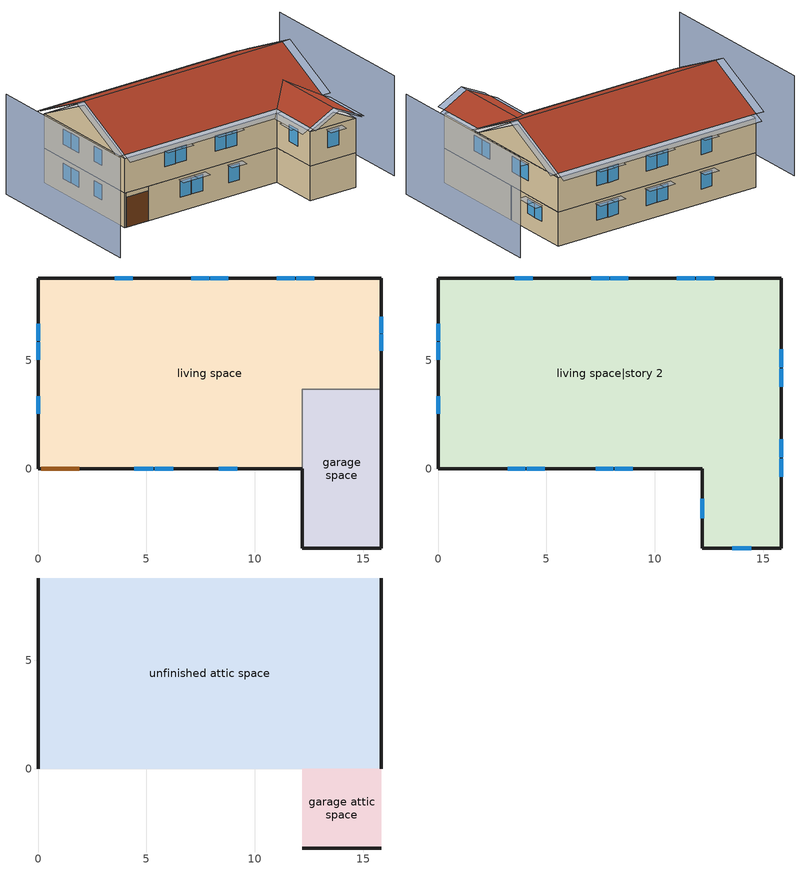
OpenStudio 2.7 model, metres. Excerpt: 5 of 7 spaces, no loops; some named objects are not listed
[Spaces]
garage space
 floor foundation (FloorFndGrndUnfinSlab): 12.18,-3.66 12.18,3.66 15.84,3.66 15.84,-3.66 z0
 wall outside (WallExtUninsUnfin): 12.18,0 12.18,-3.66 15.84,-3.66 15.84,3.66 z0:2.44
 wall to living space (WallIntFinInsUnfin Reversed): 15.84,3.66 12.18,3.66 12.18,0 z0:2.44
living space
 floor foundation (FloorFndGrndFinSlab): 0,0 0,8.8 15.84,8.8 15.84,3.66 12.18,3.66 12.18,0 z0
 wall outside (WallExtInsFin): 15.84,3.66 15.84,8.8 0,8.8 0,0 0.13,0 1.92,0 12.18,0 z0:2.44
 window (WindowConstruction): 4.44,0 5.31,0 / 5.37,0 6.24,0 / 8.33,0 9.19,0 z0.98:2.13; 12.74,8.8 11.91,8.8 / 11.85,8.8 11.01,8.8 / 8.78,8.8 7.95,8.8 / 7.89,8.8 7.05,8.8 / 4.38,8.8 3.54,8.8 z1.02:2.13; 0,6.7 0,5.9 / 0,5.84 0,5.03 / 0,3.33 0,2.53 z1.06:2.13; 15.84,5.45 15.84,6.2 / 15.84,6.26 15.84,7.01 z1.13:2.13
 door (Door): 0.15,0 1.89,0 z0:2.13
living space|story 2
 floor to garage space (FloorFinInsUnfin): 15.84,3.66 15.84,-3.66 12.18,-3.66 12.18,3.66 z2.44
 floor to living space (FloorFinUninsFin): 15.84,8.8 15.84,3.66 12.18,3.66 12.18,0 0,0 0,8.8 z2.44
 wall outside (WallExtInsFin): 0,8.8 0,0 12.18,0 12.18,-3.66 15.84,-3.66 15.84,8.8 0,8.8 z2.44:4.88
 window (WindowConstruction): 13.56,-3.66 14.46,-3.66 z3.37:4.57; 3.21,0 4.03,0 / 4.09,0 4.91,0 / 7.27,0 8.09,0 / 8.15,0 8.97,0 z3.48:4.57; 12.74,8.8 11.91,8.8 / 11.85,8.8 11.01,8.8 / 8.78,8.8 7.95,8.8 / 7.89,8.8 7.05,8.8 / 4.38,8.8 3.54,8.8 z3.46:4.57; 0,6.7 0,5.9 / 0,5.84 0,5.03 / 0,3.33 0,2.53 z3.5:4.57; 12.18,-1.38 12.18,-2.28 z3.38:4.57; 15.84,-0.36 15.84,0.46 / 15.84,0.53 15.84,1.35 / 15.84,3.79 15.84,4.62 / 15.84,4.68 15.84,5.5 z3.47:4.57
unfinished attic space
 floor to living space|story 2 (FloorFinInsUnfinAttic): 15.84,8.8 15.84,0 0,0 0,8.8 z4.88
 wall outside (WallExtUninsUnfin): 0,4.4,7.08 0,8.8,4.88 0,0,4.88; 15.84,4.4,7.08 15.84,0,4.88 15.84,8.8,4.88
 roof outside (RoofUnfinInsExt): 0,4.4,7.38 15.84,4.4,7.38 15.84,8.8,5.18 0,8.8,5.18; 0,4.4,7.38 0,0,5.18 12.18,0,5.18 14.01,1.83,6.1 15.84,0,5.18 15.84,4.4,7.38
garage attic space
 floor to living space|story 2 (FloorFinInsUnfinAttic): 12.18,-3.66 12.18,0 15.84,0 15.84,-3.66 z4.88
 wall outside (WallExtUninsUnfin): 12.18,-3.66,4.88 15.84,-3.66,4.88 14.01,-3.66,5.79
 roof outside (RoofUnfinInsExt): 12.18,0,5.18 12.18,-3.66,5.18 14.01,-3.66,6.1 14.01,1.83,6.1; 15.84,0,5.18 14.01,1.83,6.1 14.01,-3.66,6.1 15.84,-3.66,5.18
shading: -3.05,8.8 -3.05,-3.66 / 18.89,-3.66 18.89,8.8 z0:7.08; -0.61,8.8,5.18 -0.61,4.4,7.38 0,4.4,7.38 0,8.8,5.18; 16.45,4.4,7.38 16.45,8.8,5.18 15.84,8.8,5.18 15.84,4.4,7.38; 15.84,9.41,4.88 0,9.41,4.88 0,8.8,5.18 15.84,8.8,5.18; -0.61,4.4,7.38 -0.61,0,5.18 0,0,5.18 0,4.4,7.38; 0,-0.61,4.88 12.18,-0.61,4.88 12.18,0,5.18 0,0,5.18; 16.45,0,5.18 16.45,4.4,7.38 15.84,4.4,7.38 15.84,0,5.18; 11.57,0,4.88 11.57,-3.66,4.88 12.18,-3.66,5.18 12.18,0,5.18; 12.18,-4.27,5.18 14.01,-4.27,6.1 14.01,-3.66,6.1 12.18,-3.66,5.18; 16.45,-3.66,4.88 16.45,0,4.88 15.84,0,5.18 15.84,-3.66,5.18; 14.01,-4.27,6.1 15.84,-4.27,5.18 15.84,-3.66,5.18 14.01,-3.66,6.1; 0,5.74 0,6.85 -0.61,6.85 -0.61,5.74 z2.29; 3.39,8.8 4.53,8.8 4.53,9.41 3.39,9.41 z4.72; 8.24,0 7.12,0 7.12,-0.61 8.24,-0.61 z4.72; 5.46,0 4.29,0 4.29,-0.61 5.46,-0.61 z2.29; 14.61,-3.66 13.41,-3.66 13.41,-4.27 14.61,-4.27 z4.72; 9.35,0 8.17,0 8.17,-0.61 9.35,-0.61 z2.29; 4.18,0 3.06,0 3.06,-0.61 4.18,-0.61 z4.72; 0,2.38 0,3.49 -0.61,3.49 -0.61,2.38 z4.72; 6.39,0 5.22,0 5.22,-0.61 6.39,-0.61 z2.29; 15.84,0.62 15.84,-0.52 16.45,-0.52 16.45,0.62 z4.72; 5.06,0 3.94,0 3.94,-0.61 5.06,-0.61 z4.72; 9.12,0 8,0 8,-0.61 9.12,-0.61 z4.72; 15.84,5.66 15.84,4.52 16.45,4.52 16.45,5.66 z4.72; 11.76,8.8 12.9,8.8 12.9,9.41 11.76,9.41 z4.72; 10.86,8.8 12,8.8 12,9.41 10.86,9.41 z4.72; 7.8,8.8 8.94,8.8 8.94,9.41 7.8,9.41 z4.72; 6.9,8.8 8.04,8.8 8.04,9.41 6.9,9.41 z4.72; 11.76,8.8 12.9,8.8 12.9,9.41 11.76,9.41 z2.29; 10.86,8.8 12,8.8 12,9.41 10.86,9.41 z2.29; 7.8,8.8 8.94,8.8 8.94,9.41 7.8,9.41 z2.29; 6.9,8.8 8.04,8.8 8.04,9.41 6.9,9.41 z2.29; 0,4.88 0,5.99 -0.61,5.99 -0.61,4.88 z4.72; 3.39,8.8 4.53,8.8 4.53,9.41 3.39,9.41 z2.29; 0,5.74 0,6.85 -0.61,6.85 -0.61,5.74 z4.72; 12.18,-2.43 12.18,-1.23 11.57,-1.23 11.57,-2.43 z4.72; 0,4.88 0,5.99 -0.61,5.99 -0.61,4.88 z2.29; 0,2.38 0,3.49 -0.61,3.49 -0.61,2.38 z2.29; 15.84,1.5 15.84,0.37 16.45,0.37 16.45,1.5 z4.72; 15.84,4.77 15.84,3.64 16.45,3.64 16.45,4.77 z4.72; 15.84,6.35 15.84,5.29 16.45,5.29 16.45,6.35 z2.29; 15.84,7.16 15.84,6.11 16.45,6.11 16.45,7.16 z2.29
[Site]
Denver Intl Ap_CO_USA: Latitude {deg}=39.83; Longitude {deg}=-104.65; Time Zone {hr}=-7; Elevation {m}=1650; Terrain=Suburbs
[ClimateZones]
Climate Zone Institution Name 2=Building America; Climate Zone Document Year 2=0; Climate Zone Value 2=Cold
[Site:WaterMainsTemperature]
Calculation Method=Correlation; Annual Average Outdoor Air Temperature {C}=10.8753; Maximum Difference In Monthly Average Outdoor Air Temperatures {deltaC}=23.1524
[Site:GroundTemperature:Deep]
10.8753, 10.8753, 10.8753, 10.8753, 10.8753, 10.8753, 10.8753, 10.8753, 10.8753, 10.8753, 10.8753, 10.8753
[Building]
Building 1: North Axis {deg}=0; Standards Number of Stories=2; Standards Number of Above Ground Stories=2; Standards Building Type=singlefamilydetached; Standards Number of Living Units=1
[Material] Roughness=Rough
Name | Thickness {m} | Conductivity {W/m-K} | Density {kg/m3} | Specific Heat {J/kg-K} | Thermal Absorptance | Solar Absorptance | Visible Absorptance
FloorUAAdditionalCeilingIns | 0.12827 | 0.0411113 | 16.02 | 1046.75
FloorUATrussandIns | 0.0889 | 0.0436674 | 50.7834 | 1165.1
Drywall 0.5 in. | 0.0127 | 0.160291 | 801 | 837.4 | 0.9 | 0.5 | 0.1
Asphalt Shingles, Medium | 0.009525 | 0.162714 | 1121.4 | 1465.45 | 0.91 | 0.85 | 0.85
RoofSheathing | 0.01905 | 0.115458 | 512.64 | 1214.23
RoofUARoofIns | 0.18415 | 8.02397 | 37.0049 | 1207.88
FootingMaterial; FootingMaterial 1 | 0.2032 | 1.31141 | 2242.8 | 837.4 | 0.9
Concrete 4.0 in. | 0.1016 | 1.31141 | 2242.8 | 837.4 | 0.9
Floor Covering | 0.0127 | 0.0433444 | 54.468 | 1339.84 | 0.9 | 0.9
FloorIns | 0.1397 | 0.0489548 | 106.365 | 1151.69
Wood Floor | 0.015875 | 0.115458 | 544.68 | 1214.23
FloorFinStudAndAirFloor | 0.1397 | 0.557395 | 67.691 | 1210.98
Vinyl, Light | 0.009525 | 0.089435 | 177.822 | 1046.75 | 0.9 | 0.3 | 0.3
WallSheathing | 0.0127 | 0.115458 | 512.64 | 1214.23
WallStudandCavityOuter | 0.0889 | 0.059307 | 148.393 | 1174.04
WallCavity | 0.0889 | 0.0550941 | 119.207 | 1160.19
WallStudandCavityOuter 1 | 0.0889 | 0.0594988 | 148.393 | 1174.04
WallCavity 1 | 0.0889 | 0.0552723 | 119.207 | 1160.19
WallStudAndCavity | 0.0889 | 0.393744 | 83.0341 | 1211.67
WallStudAndCavity 1 | 0.0889 | 0.397942 | 83.0341 | 1211.67
res furniture material living space|story 2 | 0.1524 | 0.115458 | 640.8 | 1214.23 | 0.9 | 0.6 | 0.1
DoorMaterial | 0.04445 | 0.0612267 | 512.64 | 1214.23
[Construction]
FloorFinInsUnfinAttic: FloorUAAdditionalCeilingIns, FloorUATrussandIns, Drywall 0.5 in.
RoofUnfinInsExt: Asphalt Shingles, Medium, RoofSheathing, RoofUARoofIns
FootingConstruction: FootingMaterial
FloorFndGrndFinSlab: Concrete 4.0 in., Floor Covering
FootingConstruction 1: FootingMaterial 1
FloorFndGrndUnfinSlab: Concrete 4.0 in.
FloorFinInsUnfin: FloorIns, RoofSheathing, Wood Floor, Floor Covering
FloorFinUninsFin: Drywall 0.5 in., FloorFinStudAndAirFloor, RoofSheathing, Wood Floor, Floor Covering
WallExtInsFin: Vinyl, Light, WallSheathing, WallStudandCavityOuter, WallCavity, WallStudandCavityOuter, Drywall 0.5 in.
WallIntFinInsUnfin Reversed: WallStudandCavityOuter 1, WallCavity 1, WallStudandCavityOuter 1, WallSheathing
WallExtUninsUnfin: Vinyl, Light, WallSheathing, WallStudAndCavity
WallIntFinUninsFin: WallStudAndCavity 1, Drywall 0.5 in.
res furniture construction living space|story 2; res furniture construction garage space; res furniture construction living space: res furniture material living space|story 2
WindowConstruction: WindowMaterial
Door: DoorMaterial
[WindowMaterial:Shade]
CoolingShade: Solar Transmittance=0.999; Solar Reflectance=0.00099; Visible Transmittance=0.999; Visible Reflectance=0.00099; Thermal Hemispherical Emissivity=1e-005; Thermal Transmittance=0.999; Thickness {m}=0.0001; Conductivity {W/m-K}=10000; Shade to Glass Distance {m}=0.001; Top Opening Multiplier=0; Bottom Opening Multiplier=0; Left-Side Opening Multiplier=0; Right-Side Opening Multiplier=0; Airflow Permeability=0
[WindowMaterial:SimpleGlazingSystem]
WindowMaterial: U-Factor {W/m2-K}=2.10086; Solar Heat Gain Coefficient=0.21
[ThermalZone] Use Ideal Air Loads=No
living zone: Thermostat=living zone temperature setpoint
garage zone; unfinished attic zone: 
res ds res ashp htg asys ret air zone; res ds res ashp clg asys ret air zone: Volume {m3}=3.82277
[Sizing:Zone] Zone Cooling Design Supply Air Temperature Input Method=SupplyAirTemperature; Zone Cooling Design Supply Air Temperature {C}=14; Zone Cooling Design Supply Air Temperature Difference {deltaC}=11.11; Zone Heating Design Supply Air Temperature Input Method=SupplyAirTemperature; Zone Heating Design Supply Air Temperature {C}=40; Zone Heating Design Supply Air Temperature Difference {deltaC}=11.11; Zone Cooling Design Supply Air Humidity Ratio {kg-H2O/kg-air}=0.0085; Zone Heating Design Supply Air Humidity Ratio {kg-H2O/kg-air}=0.008; Cooling Design Air Flow Method=DesignDay; Heating Design Air Flow Method=DesignDay; Account for Dedicated Outdoor Air System=No; Dedicated Outdoor Air System Control Strategy=NeutralSupplyAir; Dedicated Outdoor Air Low Setpoint Temperature for Design {C}=autosize; Dedicated Outdoor Air High Setpoint Temperature for Design {C}=autosize
garage zone; unfinished attic zone; res ds res ashp htg asys ret air zone; res ds res ashp clg asys ret air zone
[Space]
Name | Space Type | Thermal Zone | Building Unit
garage space | Space Type 1 | garage zone
living space; living space|story 2 | Space Type 2 | living zone | unit 1
unfinished attic space; garage attic space | Space Type 3 | unfinished attic zone
res ds res ashp htg asys ret air space |  | res ds res ashp htg asys ret air zone
res ds res ashp clg asys ret air space |  | res ds res ashp clg asys ret air zone
[SpaceType]
Name | Standards Space Type
Space Type 1 | garage
Space Type 2 | living
Space Type 3 | unfinished attic
[BuildingUnit]
unit 1: Building Unit Type=Residential
[People:Definition] Number of People Calculation Method=People; Fraction Radiant=0.319734; Sensible Heat Fraction=0.573; Carbon Dioxide Generation Rate {m3/s-W}=0; Enable ASHRAE 55 Comfort Warnings=No; Mean Radiant Temperature Calculation Type=ZoneAveraged
Name | Number of People {people}
res occupants|living space | 1.45996
res occupants|living space|story 2 | 1.77004
[People] Number of People Schedule=res occupants schedule; Activity Level Schedule=Schedule Ruleset 1; Multiplier=1
Name | People Definition | Space or SpaceType
res occupants|living space | res occupants|living space | living space
res occupants|living space|story 2 | res occupants|living space|story 2 | living space|story 2
[Foundation:Kiva] Wall Height Above Grade {m}=0.2032; Wall Depth Below Slab {m}=0.2032
Name | Footing Wall Construction
Foundation Kiva 1 | FootingConstruction
Foundation Kiva 2 | FootingConstruction 1
[Foundation:Kiva:Settings]
Soil Conductivity {W/m-K}=1.731; Soil Density {kg/m3}=1842.3; Soil Specific Heat {J/kg-K}=418.7; Ground Solar Absorptivity=0.9; Ground Thermal Absorptivity=0.9; Ground Surface Roughness {m}=0.03; Far-Field Width {m}=40; Deep-Ground Boundary Condition=ZeroFlux; Deep-Ground Depth {m}=40; Minimum Cell Dimension {m}=0.02; Maximum Cell Growth Coefficient=1.5; Simulation Timestep=Hourly
[SurfaceProperty:ExposedFoundationPerimeter] Exposed Perimeter Calculation Method=TotalExposedPerimeter
Name | Total Exposed Perimeter {m}
Surface 7 | 41.9582
Surface 1 | 14.6304
[InternalMass:Definition] Design Level Calculation Method=SurfaceArea
Name | Construction | Surface Area {m2}
living space|story 2 Partition | WallIntFinUninsFin | 152.733
living space Partition | WallIntFinUninsFin | 125.977
res furniture mass living space|story 2 | res furniture construction living space|story 2 | 61.093
res furniture mass garage space | res furniture construction garage space | 2.67561
res furniture mass living space | res furniture construction living space | 50.3906
[InternalMass] Multiplier=1
Name | Internal Mass Definition | Space or SpaceType
living space|story 2 Partition | living space|story 2 Partition | living space|story 2
living space Partition | living space Partition | living space
res furniture mass living space|story 2 | res furniture mass living space|story 2 | living space|story 2
res furniture mass garage space | res furniture mass garage space | garage space
res furniture mass living space | res furniture mass living space | living space
[ShadingControl]
WindowShadingControl: Shading Type=InteriorShade; Shading Device Material=CoolingShade; Shading Control Type=OnIfScheduleAllows; Schedule=Window shading schedule; Shading Control Is Scheduled=Yes
[AvailabilityManager:DifferentialThermostat]
res solar hot water useful energy: Temperature Difference On Limit {deltaC}=0; Temperature Difference Off Limit {deltaC}=0
[ThermostatSetpoint:DualSetpoint]
living zone temperature setpoint: Heating Setpoint Temperature Schedule=res heating setpoint; Cooling Setpoint Temperature Schedule=res cooling setpoint
[ElectricEquipment:Definition] Design Level Calculation Method=EquipmentLevel
Name | Design Level {W} | Fraction Latent | Fraction Radiant | Fraction Lost
res refrig | 65.0889 | 0 | 0 | 0
res range electric | 41.8839 | 0.3 | 0.24 | 0.3
res infil_1 house fan; res infil_1 range fan; res infil_1 bath fan | 0 | 0 | 0 | 1
[ElectricEquipment] Space or SpaceType=living space
Name | Electric Equipment Definition | Schedule
res refrig | res refrig | res refrig schedule
res range electric | res range electric | res range gas|false schedule
res infil_1 house fan | res infil_1 house fan | Always On Discrete
res infil_1 range fan | res infil_1 range fan | Always On Discrete
res infil_1 bath fan | res infil_1 bath fan | Always On Discrete
[OtherEquipment:Definition] Design Level Calculation Method=EquipmentLevel
Name | Design Level {W} | Fraction Latent | Fraction Radiant | Fraction Lost
res range gas | 438.989 | 0.2 | 0.18 | 0.5
res ds res ashp htg asys SupSLkToLvEq; res ds res ashp htg asys SupLatLkToLvEq; res ds res ashp htg asys SupDCnToLvEq; res ds res ashp htg asys SupDCnToAhEq; res ds res ashp htg asys RetDCnToPlEq; res ds res ashp htg asys RetDCnToAhEquip; res ds res ashp htg asys SupSLkToAhEq; res ds res ashp htg asys SupLatLkToAhEq; res ds res ashp htg asys RetSLkEq; res ds res ashp htg asys RetLatLkEq; res ds res ashp clg asys SupSLkToLvEq; res ds res ashp clg asys SupLatLkToLvEq; res ds res ashp clg asys SupDCnToLvEq; res ds res ashp clg asys SupDCnToAhEq; res ds res ashp clg asys RetDCnToPlEq; res ds res ashp clg asys RetDCnToAhEquip; res ds res ashp clg asys SupSLkToAhEq; res ds res ashp clg asys SupLatLkToAhEq; res ds res ashp clg asys RetSLkEq; res ds res ashp clg asys RetLatLkEq | 0
[OtherEquipment]
Name | Other Equipment Definition | Space or SpaceType | Schedule | Fuel Type
res range gas | res range gas | living space | res range gas|false schedule | NaturalGas
res ds res ashp htg asys SupSLkToLvEq | res ds res ashp htg asys SupSLkToLvEq | living space | Always On Discrete | None
res ds res ashp htg asys SupLatLkToLvEq | res ds res ashp htg asys SupLatLkToLvEq | living space | Always On Discrete | None
res ds res ashp htg asys SupDCnToLvEq | res ds res ashp htg asys SupDCnToLvEq | living space | Always On Discrete | None
res ds res ashp htg asys SupDCnToAhEq | res ds res ashp htg asys SupDCnToAhEq | unfinished attic space | Always On Discrete | None
res ds res ashp htg asys RetDCnToPlEq | res ds res ashp htg asys RetDCnToPlEq | res ds res ashp htg asys ret air space | Always On Discrete | None
res ds res ashp htg asys RetDCnToAhEquip | res ds res ashp htg asys RetDCnToAhEquip | unfinished attic space | Always On Discrete | None
res ds res ashp htg asys SupSLkToAhEq | res ds res ashp htg asys SupSLkToAhEq | unfinished attic space | Always On Discrete | None
res ds res ashp htg asys SupLatLkToAhEq | res ds res ashp htg asys SupLatLkToAhEq | unfinished attic space | Always On Discrete | None
res ds res ashp htg asys RetSLkEq | res ds res ashp htg asys RetSLkEq | res ds res ashp htg asys ret air space | Always On Discrete | None
res ds res ashp htg asys RetLatLkEq | res ds res ashp htg asys RetLatLkEq | res ds res ashp htg asys ret air space | Always On Discrete | None
res ds res ashp clg asys SupSLkToLvEq | res ds res ashp clg asys SupSLkToLvEq | living space | Always On Discrete | None
res ds res ashp clg asys SupLatLkToLvEq | res ds res ashp clg asys SupLatLkToLvEq | living space | Always On Discrete | None
res ds res ashp clg asys SupDCnToLvEq | res ds res ashp clg asys SupDCnToLvEq | living space | Always On Discrete | None
res ds res ashp clg asys SupDCnToAhEq | res ds res ashp clg asys SupDCnToAhEq | unfinished attic space | Always On Discrete | None
res ds res ashp clg asys RetDCnToPlEq | res ds res ashp clg asys RetDCnToPlEq | res ds res ashp clg asys ret air space | Always On Discrete | None
res ds res ashp clg asys RetDCnToAhEquip | res ds res ashp clg asys RetDCnToAhEquip | unfinished attic space | Always On Discrete | None
res ds res ashp clg asys SupSLkToAhEq | res ds res ashp clg asys SupSLkToAhEq | unfinished attic space | Always On Discrete | None
res ds res ashp clg asys SupLatLkToAhEq | res ds res ashp clg asys SupLatLkToAhEq | unfinished attic space | Always On Discrete | None
res ds res ashp clg asys RetSLkEq | res ds res ashp clg asys RetSLkEq | res ds res ashp clg asys ret air space | Always On Discrete | None
res ds res ashp clg asys RetLatLkEq | res ds res ashp clg asys RetLatLkEq | res ds res ashp clg asys ret air space | Always On Discrete | None
[Lights:Definition] Design Level Calculation Method=LightingLevel; Fraction Radiant=0.6; Fraction Visible=0.2; Return Air Fraction=0
Name | Lighting Level {W}
res lighting living space | 266.877
res lighting living space|story 2 | 323.559
res lighting garage space | 9.35059
[Lights] Schedule=res lighting schedule; Fraction Replaceable=1
Name | Lights Definition | Space or SpaceType
res lighting living space | res lighting living space | living space
res lighting living space|story 2 | res lighting living space|story 2 | living space|story 2
res lighting garage space | res lighting garage space | garage space
[Exterior:Lights:Definition]
res lighting exterior: Design Level {W}=131.041
[Exterior:Lights]
res lighting exterior: Exterior Lights Definition=res lighting exterior; Schedule=res lighting schedule
[SpaceInfiltration:EffectiveLeakageArea] Schedule=Always On Discrete
Name | Space or SpaceType | Effective Air Leakage Area {cm2} | Stack Coefficient | Wind Coefficient
res infil|garage space | garage space | 90.5149 | 0.000129067 | 4.38083e-05
res infil|unfinished attic space | unfinished attic space | 5086 | 0.000174051 | 2.4768e-05
res infil|garage attic space | garage attic space | 5086 | 0.000174051 | 2.4768e-05
[EnergyManagementSystem:Sensor]
Name | Output Variable or Output Meter | Output Variable or Output Meter Index Key
res_nv_pb_s | Site Outdoor Air Barometric Pressure
res_af_vw_s | Site Wind Speed
res_nv_wt_s | Site Outdoor Air Humidity Ratio
res_nv_1_nva_s | Schedule Value | res nv_1 avail schedule
res_nv_1_sp_s | Schedule Value | res nv_1 temp schedule
res_ds_res_ashp_htg_asys_ah_mfr_s | System Node Mass Flow Rate | Node 34
res_ds_res_ashp_htg_asys_ah_vfr_s | System Node Current Density Volume Flow Rate | Node 34
res_ds_res_ashp_htg_asys_ah_tt_s | System Node Temperature | Node 34
res_ds_res_ashp_htg_asys_ra_t_s | System Node Temperature | Node 37
res_ds_res_ashp_htg_asys_ah_wt_s | System Node Humidity Ratio | Node 34
res_ds_res_ashp_htg_asys_ra_w_s | System Node Humidity Ratio | Node 37
res_ds_res_ashp_htg_asys_ah_t_s; res_ds_res_ashp_clg_asys_ah_t_s | Zone Air Temperature | unfinished attic zone
res_ds_res_ashp_htg_asys_ah_w_s; res_ds_res_ashp_clg_asys_ah_w_s | Zone Mean Air Humidity Ratio | unfinished attic zone
res_ds_res_ashp_clg_asys_ah_mfr_s | System Node Mass Flow Rate | Node 41
res_ds_res_ashp_clg_asys_ah_vfr_s | System Node Current Density Volume Flow Rate | Node 41
res_ds_res_ashp_clg_asys_ah_tt_s | System Node Temperature | Node 41
res_ds_res_ashp_clg_asys_ra_t_s | System Node Temperature | Node 44
res_ds_res_ashp_clg_asys_ah_wt_s | System Node Humidity Ratio | Node 41
res_ds_res_ashp_clg_asys_ra_w_s | System Node Humidity Ratio | Node 44
res_infil_1_range_sch_s | Schedule Value | res mv_1 range exhaust schedule
res_infil_1_bath_sch_s | Schedule Value | res mv_1 bath exhaust schedule
res_infil_1_wh_sch_s | Schedule Value | Always On Discrete
[SpaceInfiltration:DesignFlowRate] Space or SpaceType=living space; Schedule=Always On Discrete; Design Flow Rate Calculation Method=Flow/Space; Design Flow Rate {m3/s}=0
res nv_1 flow; res infil_1 flow
[EnergyManagementSystem:Actuator]
Name | Actuated Component | Actuated Component Type | Actuated Component Control Type
res_nv_1_flow_act | res nv_1 flow | Zone Infiltration | Air Exchange Flow Rate
res_ds_res_ashp_htg_asys_SupSLkToLvEq_act | res ds res ashp htg asys SupSLkToLvEq | OtherEquipment | Power Level
res_ds_res_ashp_htg_asys_SupLatLkToLvEq_act | res ds res ashp htg asys SupLatLkToLvEq | OtherEquipment | Power Level
res_ds_res_ashp_htg_asys_SupDCnToLvEq_act | res ds res ashp htg asys SupDCnToLvEq | OtherEquipment | Power Level
res_ds_res_ashp_htg_asys_SupDCnToAhEq_act | res ds res ashp htg asys SupDCnToAhEq | OtherEquipment | Power Level
res_ds_res_ashp_htg_asys_RetDCnToPlEq_act | res ds res ashp htg asys RetDCnToPlEq | OtherEquipment | Power Level
res_ds_res_ashp_htg_asys_RetDCnToAhEquip_act | res ds res ashp htg asys RetDCnToAhEquip | OtherEquipment | Power Level
res_ds_res_ashp_htg_asys_SupSLkToAhEq_act | res ds res ashp htg asys SupSLkToAhEq | OtherEquipment | Power Level
res_ds_res_ashp_htg_asys_SupLatLkToAhEq_act | res ds res ashp htg asys SupLatLkToAhEq | OtherEquipment | Power Level
res_ds_res_ashp_htg_asys_RetSLkEq_act | res ds res ashp htg asys RetSLkEq | OtherEquipment | Power Level
res_ds_res_ashp_htg_asys_RetLatLkEq_act | res ds res ashp htg asys RetLatLkEq | OtherEquipment | Power Level
res_ds_res_ashp_htg_asys_AhToLivMix_act | res ds res ashp htg asys AhToLivMix | ZoneMixing | Air Exchange Flow Rate
res_ds_res_ashp_htg_asys_LivToAhMix_act | res ds res ashp htg asys LivToAhMix | ZoneMixing | Air Exchange Flow Rate
res_ds_res_ashp_clg_asys_SupSLkToLvEq_act | res ds res ashp clg asys SupSLkToLvEq | OtherEquipment | Power Level
res_ds_res_ashp_clg_asys_SupLatLkToLvEq_act | res ds res ashp clg asys SupLatLkToLvEq | OtherEquipment | Power Level
res_ds_res_ashp_clg_asys_SupDCnToLvEq_act | res ds res ashp clg asys SupDCnToLvEq | OtherEquipment | Power Level
res_ds_res_ashp_clg_asys_SupDCnToAhEq_act | res ds res ashp clg asys SupDCnToAhEq | OtherEquipment | Power Level
res_ds_res_ashp_clg_asys_RetDCnToPlEq_act | res ds res ashp clg asys RetDCnToPlEq | OtherEquipment | Power Level
res_ds_res_ashp_clg_asys_RetDCnToAhEquip_act | res ds res ashp clg asys RetDCnToAhEquip | OtherEquipment | Power Level
res_ds_res_ashp_clg_asys_SupSLkToAhEq_act | res ds res ashp clg asys SupSLkToAhEq | OtherEquipment | Power Level
res_ds_res_ashp_clg_asys_SupLatLkToAhEq_act | res ds res ashp clg asys SupLatLkToAhEq | OtherEquipment | Power Level
res_ds_res_ashp_clg_asys_RetSLkEq_act | res ds res ashp clg asys RetSLkEq | OtherEquipment | Power Level
res_ds_res_ashp_clg_asys_RetLatLkEq_act | res ds res ashp clg asys RetLatLkEq | OtherEquipment | Power Level
res_ds_res_ashp_clg_asys_AhToLivMix_act | res ds res ashp clg asys AhToLivMix | ZoneMixing | Air Exchange Flow Rate
res_ds_res_ashp_clg_asys_LivToAhMix_act | res ds res ashp clg asys LivToAhMix | ZoneMixing | Air Exchange Flow Rate
res_infil_1_house_fan_act | res infil_1 house fan | ElectricEquipment | Electric Power Level
res_infil_1_range_fan_act | res infil_1 range fan | ElectricEquipment | Electric Power Level
res_infil_1_bath_fan_act | res infil_1 bath fan | ElectricEquipment | Electric Power Level
res_infil_1_flow_act | res infil_1 flow | Zone Infiltration | Air Exchange Flow Rate
[EnergyManagementSystem:Program]
res_nv_1_program: Set Tdiff = res_af_1_tin_s-res_af_1_tt_s; Set dT = (@Abs Tdiff); Set pt = (@RhFnTdbWPb res_af_1_tt_s res_nv_wt_s res_nv_pb_s); Set NVA = 11211.18258501977; Set Cs = 0.00017926040778923255; Set Cw = 8.70903777141566e-05; Set MNV = 3.7755795455999985; Set MHR = 0.0115; Set MRH = 0.7; Set temp1 = (res_nv_1_nva_s*NVA); Set SGNV = temp1*((((Cs*dT)+(Cw*(res_af_vw_s^2)))^0.5)/1000); If (res_nv_wt_s<MHR) && (pt<MRH) && (res_af_1_tin_s>res_nv_1_sp_s); Set temp2 = (res_af_1_tin_s-res_nv_1_sp_s); Set NVadj1 = temp2/(res_af_1_tin_s-res_af_1_tt_s); Set NVadj2 = (@Min NVadj1 1); Set NVadj3 = (@Max NVadj2 0); Set NVadj = SGNV*NVadj3; Set res_nv_1_flow_act = (@Min NVadj MNV); Else; Set res_nv_1_flow_act = 0; EndIf
res_ds_res_ashp_htg_asys_program: Set res_ds_res_ashp_htg_asys_AhMfr = res_ds_res_ashp_htg_asys_ah_mfr_s; Set res_ds_res_ashp_htg_asys_FanRtf = res_ds_res_ashp_htg_asys_fan_rtf_s; Set res_ds_res_ashp_htg_asys_AhVfr = res_ds_res_ashp_htg_asys_ah_vfr_s; Set res_ds_res_ashp_htg_asys_AhTt = res_ds_res_ashp_htg_asys_ah_tt_s; Set res_ds_res_ashp_htg_asys_AhWt = res_ds_res_ashp_htg_asys_ah_wt_s; Set res_ds_res_ashp_htg_asys_RaT = res_ds_res_ashp_htg_asys_ra_t_s; Set res_ds_res_ashp_htg_asys_RaW = res_ds_res_ashp_htg_asys_ra_w_s; Set res_ds_res_ashp_htg_asys_AhT = res_ds_res_ashp_htg_asys_ah_t_s; Set res_ds_res_ashp_htg_asys_AhW = res_ds_res_ashp_htg_asys_ah_w_s; Run res_ds_res_ashp_htg_asys_lk_subrout; Set res_ds_res_ashp_htg_asys_SupSLkToLvEq_act = res_ds_res_ashp_htg_asys_SupSLkToLv; Set res_ds_res_ashp_htg_asys_SupLatLkToLvEq_act = res_ds_res_ashp_htg_asys_SupLatLkToLv; Set res_ds_res_ashp_htg_asys_SupDCnToLvEq_act = res_ds_res_ashp_htg_asys_SupDCnToLv; Set res_ds_res_ashp_htg_asys_SupDCnToAhEq_act = res_ds_res_ashp_htg_asys_SupDCnToAh; Set res_ds_res_ashp_htg_asys_SupSLkToAhEq_act = res_ds_res_ashp_htg_asys_SupSLkToAh; Set res_ds_res_ashp_htg_asys_SupLatLkToAhEq_act = res_ds_res_ashp_htg_asys_SupLatLkToAh; Set res_ds_res_ashp_htg_asys_RetSLkEq_act = res_ds_res_ashp_htg_asys_RetSLk; Set res_ds_res_ashp_htg_asys_RetLatLkEq_act = res_ds_res_ashp_htg_asys_RetLatLk; Set res_ds_res_ashp_htg_asys_RetDCnToPlEq_act = res_ds_res_ashp_htg_asys_RetDCnToPl; Set res_ds_res_ashp_htg_asys_RetDCnToAhEquip_act = res_ds_res_ashp_htg_asys_RetDCnToAh; Set res_ds_res_ashp_htg_asys_AhToLivMix_act = res_ds_res_ashp_htg_asys_AhToLiv; Set res_ds_res_ashp_htg_asys_LivToAhMix_act = res_ds_res_ashp_htg_asys_LivToAh
res_ds_res_ashp_clg_asys_program: Set res_ds_res_ashp_clg_asys_AhMfr = res_ds_res_ashp_clg_asys_ah_mfr_s; Set res_ds_res_ashp_clg_asys_FanRtf = res_ds_res_ashp_clg_asys_fan_rtf_s; Set res_ds_res_ashp_clg_asys_AhVfr = res_ds_res_ashp_clg_asys_ah_vfr_s; Set res_ds_res_ashp_clg_asys_AhTt = res_ds_res_ashp_clg_asys_ah_tt_s; Set res_ds_res_ashp_clg_asys_AhWt = res_ds_res_ashp_clg_asys_ah_wt_s; Set res_ds_res_ashp_clg_asys_RaT = res_ds_res_ashp_clg_asys_ra_t_s; Set res_ds_res_ashp_clg_asys_RaW = res_ds_res_ashp_clg_asys_ra_w_s; Set res_ds_res_ashp_clg_asys_AhT = res_ds_res_ashp_clg_asys_ah_t_s; Set res_ds_res_ashp_clg_asys_AhW = res_ds_res_ashp_clg_asys_ah_w_s; Run res_ds_res_ashp_clg_asys_lk_subrout; Set res_ds_res_ashp_clg_asys_SupSLkToLvEq_act = res_ds_res_ashp_clg_asys_SupSLkToLv; Set res_ds_res_ashp_clg_asys_SupLatLkToLvEq_act = res_ds_res_ashp_clg_asys_SupLatLkToLv; Set res_ds_res_ashp_clg_asys_SupDCnToLvEq_act = res_ds_res_ashp_clg_asys_SupDCnToLv; Set res_ds_res_ashp_clg_asys_SupDCnToAhEq_act = res_ds_res_ashp_clg_asys_SupDCnToAh; Set res_ds_res_ashp_clg_asys_SupSLkToAhEq_act = res_ds_res_ashp_clg_asys_SupSLkToAh; Set res_ds_res_ashp_clg_asys_SupLatLkToAhEq_act = res_ds_res_ashp_clg_asys_SupLatLkToAh; Set res_ds_res_ashp_clg_asys_RetSLkEq_act = res_ds_res_ashp_clg_asys_RetSLk; Set res_ds_res_ashp_clg_asys_RetLatLkEq_act = res_ds_res_ashp_clg_asys_RetLatLk; Set res_ds_res_ashp_clg_asys_RetDCnToPlEq_act = res_ds_res_ashp_clg_asys_RetDCnToPl; Set res_ds_res_ashp_clg_asys_RetDCnToAhEquip_act = res_ds_res_ashp_clg_asys_RetDCnToAh; Set res_ds_res_ashp_clg_asys_AhToLivMix_act = res_ds_res_ashp_clg_asys_AhToLiv; Set res_ds_res_ashp_clg_asys_LivToAhMix_act = res_ds_res_ashp_clg_asys_LivToAh
[ZoneMixing] Schedule=Always On Continuous; Design Flow Rate Calculation Method=Flow/Zone; Design Flow Rate {m3/s}=0
Name | Zone | Source Zone
res ds res ashp htg asys AhToLivMix; res ds res ashp clg asys AhToLivMix | living zone | unfinished attic zone
res ds res ashp htg asys LivToAhMix; res ds res ashp clg asys LivToAhMix | unfinished attic zone | living zone
[Schedule:Ruleset]
Name | Default Day Schedule
res occupants schedule | Schedule Day 1
Schedule Ruleset 1 | Schedule Day 2
Window shading schedule | Schedule Day 3
res heating setpoint | Schedule Day 5
res cooling setpoint | Schedule Day 6
res refrig schedule | Schedule Day 8
res range gas|false schedule | Schedule Day 9
res lighting schedule | Schedule Day 10
[Schedule:Day]
Schedule Day 1; Schedule Day 3; Window shading schedule allday1; Window shading schedule allday2; Window shading schedule allday3; Window shading schedule allday4; Window shading schedule allday11; Window shading schedule allday12; Schedule Day 5; Schedule Day 6; Schedule Day 8; Schedule Day 9; Schedule Day 10: 24, 0, 0
res occupants schedule allday1; res occupants schedule allday2; res occupants schedule allday3; res occupants schedule allday4; res occupants schedule allday5; res occupants schedule allday6; res occupants schedule allday7; res occupants schedule allday8; res occupants schedule allday9; res occupants schedule allday10; res occupants schedule allday11; res occupants schedule allday12: 7, 0, 1, 8, 0, 0.88, 9, 0, 0.41, 16, 0, 0.24, 17, 0, 0.29, 18, 0, 0.55, 21, 0, 0.9, 24, 0, 1
Schedule Day 2: 24, 0, 112.539
Window shading schedule allday5; Window shading schedule allday6; Window shading schedule allday7; Window shading schedule allday8; Window shading schedule allday9; Window shading schedule allday10: 24, 0, 1
res heating setpoint allday1; res heating setpoint allday2; res heating setpoint allday3; res heating setpoint allday4; res heating setpoint allday5; res heating setpoint allday6; res heating setpoint allday7; res heating setpoint allday8; res heating setpoint allday9; res heating setpoint allday10; res heating setpoint allday11; res heating setpoint allday12: 24, 0, 21.6667
res cooling setpoint allday1; res cooling setpoint allday2; res cooling setpoint allday3; res cooling setpoint allday4; res cooling setpoint allday5; res cooling setpoint allday6; res cooling setpoint allday7; res cooling setpoint allday8; res cooling setpoint allday9; res cooling setpoint allday10; res cooling setpoint allday11; res cooling setpoint allday12: 24, 0, 24.4444
res refrig schedule allday1; res refrig schedule allday12: 1, 0, 0.610949, 2, 0, 0.595675, 3, 0, 0.580401, 4, 0, 0.565128, 6, 0, 0.549854, 7, 0, 0.580401, 8, 0, 0.610949, 10, 0, 0.626223, 12, 0, 0.610949, 15, 0, 0.641496, 16, 0, 0.626223, 17, 0, 0.672044, 18, 0, 0.733139, 19, 0, 0.763686, 20, 0, 0.733139, 21, 0, 0.717865, 22, 0, 0.702591, 23, 0, 0.672044, 24, 0, 0.626223
res refrig schedule allday2: 1, 0, 0.609489, 2, 0, 0.594252, 3, 0, 0.579015, 4, 0, 0.563777, 6, 0, 0.54854, 7, 0, 0.579015, 8, 0, 0.609489, 10, 0, 0.624726, 12, 0, 0.609489, 15, 0, 0.639964, 16, 0, 0.624726, 17, 0, 0.670438, 18, 0, 0.731387, 19, 0, 0.761861, 20, 0, 0.731387, 21, 0, 0.71615, 22, 0, 0.700912, 23, 0, 0.670438, 24, 0, 0.624726
res refrig schedule allday3; res refrig schedule allday4; res refrig schedule allday5: 1, 0, 0.791241, 2, 0, 0.77146, 3, 0, 0.751679, 4, 0, 0.731898, 6, 0, 0.712117, 7, 0, 0.751679, 8, 0, 0.791241, 10, 0, 0.811022, 12, 0, 0.791241, 15, 0, 0.830803, 16, 0, 0.811022, 17, 0, 0.870365, 18, 0, 0.949489, 19, 0, 0.989051, 20, 0, 0.949489, 21, 0, 0.929708, 22, 0, 0.909927, 23, 0, 0.870365, 24, 0, 0.811022
res refrig schedule allday6; res refrig schedule allday7; res refrig schedule allday8; res refrig schedule allday9: 1, 0, 0.8, 2, 0, 0.78, 3, 0, 0.76, 4, 0, 0.74, 6, 0, 0.72, 7, 0, 0.76, 8, 0, 0.8, 10, 0, 0.82, 12, 0, 0.8, 15, 0, 0.84, 16, 0, 0.82, 17, 0, 0.88, 18, 0, 0.96, 19, 0, 1, 20, 0, 0.96, 21, 0, 0.94, 22, 0, 0.92, 23, 0, 0.88, 24, 0, 0.82
res refrig schedule allday10: 1, 0, 0.679562, 2, 0, 0.662573, 3, 0, 0.645584, 4, 0, 0.628595, 6, 0, 0.611606, 7, 0, 0.645584, 8, 0, 0.679562, 10, 0, 0.696551, 12, 0, 0.679562, 15, 0, 0.71354, 16, 0, 0.696551, 17, 0, 0.747518, 18, 0, 0.815474, 19, 0, 0.849453, 20, 0, 0.815474, 21, 0, 0.798485, 22, 0, 0.781496, 23, 0, 0.747518, 24, 0, 0.696551
res refrig schedule allday11: 1, 0, 0.675182, 2, 0, 0.658303, 3, 0, 0.641423, 4, 0, 0.624544, 6, 0, 0.607664, 7, 0, 0.641423, 8, 0, 0.675182, 10, 0, 0.692062, 12, 0, 0.675182, 15, 0, 0.708942, 16, 0, 0.692062, 17, 0, 0.742701, 18, 0, 0.810219, 19, 0, 0.843978, 20, 0, 0.810219, 21, 0, 0.793339, 22, 0, 0.77646, 23, 0, 0.742701, 24, 0, 0.692062
res range gas|false schedule allday1; res range gas|false schedule allday2; res range gas|false schedule allday12: 2, 0, 0.0466667, 4, 0, 0.0266667, 5, 0, 0.0466667, 6, 0, 0.0733333, 7, 0, 0.166667, 8, 0, 0.28, 9, 0, 0.306667, 10, 0, 0.32, 11, 0, 0.28, 12, 0, 0.333333, 13, 0, 0.38, 14, 0, 0.306667, 15, 0, 0.38, 16, 0, 0.293333, 17, 0, 0.613333, 18, 0, 1, 19, 0, 0.78, 20, 0, 0.4, 21, 0, 0.233333, 22, 0, 0.166667, 23, 0, 0.106667, 24, 0, 0.0733333
res range gas|false schedule allday3; res range gas|false schedule allday5: 2, 0, 0.0421574, 4, 0, 0.0240899, 5, 0, 0.0421574, 6, 0, 0.0662473, 7, 0, 0.150562, 8, 0, 0.252944, 9, 0, 0.277034, 10, 0, 0.289079, 11, 0, 0.252944, 12, 0, 0.301124, 13, 0, 0.343282, 14, 0, 0.277034, 15, 0, 0.343282, 16, 0, 0.264989, 17, 0, 0.554069, 18, 0, 0.903373, 19, 0, 0.704631, 20, 0, 0.361349, 21, 0, 0.210787, 22, 0, 0.150562, 23, 0, 0.0963598, 24, 0, 0.0662473
res range gas|false schedule allday4: 2, 0, 0.0419872, 4, 0, 0.0239927, 5, 0, 0.0419872, 6, 0, 0.0659799, 7, 0, 0.149954, 8, 0, 0.251923, 9, 0, 0.275916, 10, 0, 0.287912, 11, 0, 0.251923, 12, 0, 0.299909, 13, 0, 0.341896, 14, 0, 0.275916, 15, 0, 0.341896, 16, 0, 0.26392, 17, 0, 0.551832, 18, 0, 0.899727, 19, 0, 0.701787, 20, 0, 0.359891, 21, 0, 0.209936, 22, 0, 0.149954, 23, 0, 0.0959708, 24, 0, 0.0659799
res range gas|false schedule allday6; res range gas|false schedule allday9: 2, 0, 0.0378608, 4, 0, 0.0216348, 5, 0, 0.0378608, 6, 0, 0.0594956, 7, 0, 0.135217, 8, 0, 0.227165, 9, 0, 0.2488, 10, 0, 0.259617, 11, 0, 0.227165, 12, 0, 0.270435, 13, 0, 0.308295, 14, 0, 0.2488, 15, 0, 0.308295, 16, 0, 0.237982, 17, 0, 0.4976, 18, 0, 0.811304, 19, 0, 0.632817, 20, 0, 0.324521, 21, 0, 0.189304, 22, 0, 0.135217, 23, 0, 0.086539, 24, 0, 0.0594956
res range gas|false schedule allday7; res range gas|false schedule allday8: 2, 0, 0.0381161, 4, 0, 0.0217806, 5, 0, 0.0381161, 6, 0, 0.0598967, 7, 0, 0.136129, 8, 0, 0.228696, 9, 0, 0.250477, 10, 0, 0.261367, 11, 0, 0.228696, 12, 0, 0.272258, 13, 0, 0.310374, 14, 0, 0.250477, 15, 0, 0.310374, 16, 0, 0.239587, 17, 0, 0.500954, 18, 0, 0.816773, 19, 0, 0.637083, 20, 0, 0.326709, 21, 0, 0.19058, 22, 0, 0.136129, 23, 0, 0.0871225, 24, 0, 0.0598967
res range gas|false schedule allday10; res range gas|false schedule allday11: 2, 0, 0.0461562, 4, 0, 0.026375, 5, 0, 0.0461562, 6, 0, 0.0725311, 7, 0, 0.164844, 8, 0, 0.276937, 9, 0, 0.303312, 10, 0, 0.3165, 11, 0, 0.276937, 12, 0, 0.329687, 13, 0, 0.375843, 14, 0, 0.303312, 15, 0, 0.375843, 16, 0, 0.290125, 17, 0, 0.606624, 18, 0, 0.989061, 19, 0, 0.771468, 20, 0, 0.395624, 21, 0, 0.230781, 22, 0, 0.164844, 23, 0, 0.1055, 24, 0, 0.0725311
res lighting schedule allday1: 1, 0, 0.123751, 2, 0, 0.0742506, 4, 0, 0.0495004, 5, 0, 0.0550333, 6, 0, 0.151005, 7, 0, 0.354518, 8, 0, 0.448634, 9, 0, 0.476771, 10, 0, 0.490088, 11, 0, 0.476763, 12, 0, 0.458301, 13, 0, 0.444976, 14, 0, 0.441055, 15, 0, 0.447927, 16, 0, 0.48986, 17, 0, 0.601585, 18, 0, 0.797807, 19, 0, 0.978646, 20, 0, 0.990805, 21, 0, 0.822578, 22, 0, 0.620621, 23, 0, 0.536431, 24, 0, 0.249225
res lighting schedule allday2: 1, 0, 0.123751, 2, 0, 0.0742506, 4, 0, 0.0495004, 5, 0, 0.0547503, 6, 0, 0.149594, 7, 0, 0.351204, 8, 0, 0.44444, 9, 0, 0.470027, 10, 0, 0.480931, 11, 0, 0.467731, 12, 0, 0.449442, 13, 0, 0.436241, 14, 0, 0.432357, 15, 0, 0.435458, 16, 0, 0.457541, 17, 0, 0.526174, 18, 0, 0.674382, 19, 0, 0.867815, 20, 0, 0.979613, 21, 0, 0.912905, 22, 0, 0.727145, 23, 0, 0.638088, 24, 0, 0.249225
res lighting schedule allday3: 1, 0, 0.123751, 2, 0, 0.0742506, 4, 0, 0.0495004, 5, 0, 0.0539769, 6, 0, 0.145737, 7, 0, 0.342151, 8, 0, 0.432984, 9, 0, 0.451822, 10, 0, 0.456356, 11, 0, 0.443495, 12, 0, 0.425678, 13, 0, 0.412817, 14, 0, 0.409033, 15, 0, 0.410444, 16, 0, 0.422423, 17, 0, 0.463778, 18, 0, 0.567207, 19, 0, 0.736351, 20, 0, 0.89541, 21, 0, 0.928337, 22, 0, 0.807462, 23, 0, 0.499769, 24, 0, 0.249225
res lighting schedule allday4: 1, 0, 0.123751, 2, 0, 0.0742506, 4, 0, 0.0495004, 5, 0, 0.0529206, 6, 0, 0.14047, 7, 0, 0.329784, 8, 0, 0.417334, 9, 0, 0.427474, 10, 0, 0.423826, 11, 0, 0.411431, 12, 0, 0.394257, 13, 0, 0.381861, 14, 0, 0.378214, 15, 0, 0.377995, 16, 0, 0.379305, 17, 0, 0.386076, 18, 0, 0.412203, 19, 0, 0.483741, 20, 0, 0.618803, 21, 0, 0.782651, 22, 0, 0.880006, 23, 0, 0.59731, 24, 0, 0.249225
res lighting schedule allday5: 1, 0, 0.123751, 2, 0, 0.0742506, 4, 0, 0.0495004, 5, 0, 0.0518642, 6, 0, 0.135202, 7, 0, 0.317417, 8, 0, 0.401684, 9, 0, 0.403727, 10, 0, 0.392499, 11, 0, 0.380568, 12, 0, 0.364039, 13, 0, 0.352108, 14, 0, 0.348597, 15, 0, 0.348344, 16, 0, 0.349185, 17, 0, 0.353494, 18, 0, 0.37052, 19, 0, 0.419884, 20, 0, 0.522801, 21, 0, 0.670504, 22, 0, 0.799058, 23, 0, 0.582332, 24, 0, 0.249225
res lighting schedule allday6: 1, 0, 0.123751, 2, 0, 0.0742506, 4, 0, 0.0495004, 5, 0, 0.0510908, 6, 0, 0.131346, 7, 0, 0.308364, 8, 0, 0.390227, 9, 0, 0.386724, 10, 0, 0.370329, 11, 0, 0.358738, 12, 0, 0.34268, 13, 0, 0.33109, 14, 0, 0.327679, 15, 0, 0.327431, 16, 0, 0.328169, 17, 0, 0.3317, 18, 0, 0.345176, 19, 0, 0.384002, 20, 0, 0.467137, 21, 0, 0.595227, 22, 0, 0.726082, 23, 0, 0.557461, 24, 0, 0.249225
res lighting schedule allday7: 1, 0, 0.123751, 2, 0, 0.0742506, 4, 0, 0.0495004, 5, 0, 0.0508078, 6, 0, 0.129935, 7, 0, 0.30505, 8, 0, 0.386033, 9, 0, 0.380581, 10, 0, 0.362375, 11, 0, 0.350909, 12, 0, 0.335023, 13, 0, 0.323557, 14, 0, 0.320183, 15, 0, 0.319942, 16, 0, 0.320696, 17, 0, 0.324296, 18, 0, 0.337983, 19, 0, 0.377272, 20, 0, 0.461059, 21, 0, 0.589559, 22, 0, 0.71999, 23, 0, 0.553959, 24, 0, 0.249225
res lighting schedule allday8: 1, 0, 0.123751, 2, 0, 0.0742506, 4, 0, 0.0495004, 5, 0, 0.0510908, 6, 0, 0.131346, 7, 0, 0.308364, 8, 0, 0.390227, 9, 0, 0.386724, 10, 0, 0.370329, 11, 0, 0.358738, 12, 0, 0.34268, 13, 0, 0.33109, 14, 0, 0.327679, 15, 0, 0.327463, 16, 0, 0.328508, 17, 0, 0.333671, 18, 0, 0.353343, 19, 0, 0.408235, 20, 0, 0.517996, 21, 0, 0.667796, 22, 0, 0.788015, 23, 0, 0.571055, 24, 0, 0.249225
res lighting schedule allday9: 1, 0, 0.123751, 2, 0, 0.0742506, 4, 0, 0.0495004, 5, 0, 0.0518642, 6, 0, 0.135202, 7, 0, 0.317417, 8, 0, 0.401684, 9, 0, 0.403727, 10, 0, 0.392499, 11, 0, 0.380568, 12, 0, 0.364039, 13, 0, 0.352108, 14, 0, 0.348597, 15, 0, 0.34858, 16, 0, 0.351275, 17, 0, 0.363405, 18, 0, 0.404274, 19, 0, 0.501103, 20, 0, 0.656115, 21, 0, 0.806081, 22, 0, 0.850995, 23, 0, 0.561051, 24, 0, 0.249225
res lighting schedule allday10: 1, 0, 0.123751, 2, 0, 0.0742506, 4, 0, 0.0495004, 5, 0, 0.0529206, 6, 0, 0.14047, 7, 0, 0.329784, 8, 0, 0.417334, 9, 0, 0.427474, 10, 0, 0.423826, 11, 0, 0.411431, 12, 0, 0.394257, 13, 0, 0.381861, 14, 0, 0.378214, 15, 0, 0.378919, 16, 0, 0.386741, 17, 0, 0.41682, 18, 0, 0.500557, 19, 0, 0.655466, 20, 0, 0.829225, 21, 0, 0.905334, 22, 0, 0.820928, 23, 0, 0.509707, 24, 0, 0.249225
res lighting schedule allday11: 1, 0, 0.123751, 2, 0, 0.0742506, 4, 0, 0.0495004, 5, 0, 0.0539769, 6, 0, 0.145737, 7, 0, 0.342151, 8, 0, 0.432984, 9, 0, 0.451822, 10, 0, 0.456356, 11, 0, 0.443495, 12, 0, 0.425678, 13, 0, 0.412817, 14, 0, 0.409033, 15, 0, 0.421324, 16, 0, 0.481818, 17, 0, 0.61218, 18, 0, 0.804217, 19, 0, 0.945912, 20, 0, 0.918658, 21, 0, 0.747013, 22, 0, 0.56552, 23, 0, 0.493046, 24, 0, 0.249225
res lighting schedule allday12: 1, 0, 0.123751, 2, 0, 0.0742506, 4, 0, 0.0495004, 5, 0, 0.0547503, 6, 0, 0.149594, 7, 0, 0.351204, 8, 0, 0.44444, 9, 0, 0.470027, 10, 0, 0.480931, 11, 0, 0.467731, 12, 0, 0.449442, 13, 0, 0.436241, 14, 0, 0.432357, 15, 0, 0.445561, 16, 0, 0.513103, 17, 0, 0.660674, 18, 0, 0.869445, 19, 0, 1, 20, 0, 0.932675, 21, 0, 0.731582, 22, 0, 0.553643, 23, 0, 0.488328, 24, 0, 0.249225
[Schedule:Rule] Apply Sunday=Yes; Apply Monday=Yes; Apply Tuesday=Yes; Apply Wednesday=Yes; Apply Thursday=Yes; Apply Friday=Yes; Apply Saturday=Yes; Date Specification Type=DateRange; Start Day=1
Name | Schedule Ruleset | Rule Order | Day Schedule | Start Month | End Month | End Day
res occupants schedule allday ruleset1 | res occupants schedule | 11 | res occupants schedule allday1 | 1 | 1 | 31
res occupants schedule allday ruleset2 | res occupants schedule | 10 | res occupants schedule allday2 | 2 | 2 | 28
res occupants schedule allday ruleset3 | res occupants schedule | 9 | res occupants schedule allday3 | 3 | 3 | 31
res occupants schedule allday ruleset4 | res occupants schedule | 8 | res occupants schedule allday4 | 4 | 4 | 30
res occupants schedule allday ruleset5 | res occupants schedule | 7 | res occupants schedule allday5 | 5 | 5 | 31
res occupants schedule allday ruleset6 | res occupants schedule | 6 | res occupants schedule allday6 | 6 | 6 | 30
res occupants schedule allday ruleset7 | res occupants schedule | 5 | res occupants schedule allday7 | 7 | 7 | 31
res occupants schedule allday ruleset8 | res occupants schedule | 4 | res occupants schedule allday8 | 8 | 8 | 31
res occupants schedule allday ruleset9 | res occupants schedule | 3 | res occupants schedule allday9 | 9 | 9 | 30
res occupants schedule allday ruleset10 | res occupants schedule | 2 | res occupants schedule allday10 | 10 | 10 | 31
res occupants schedule allday ruleset11 | res occupants schedule | 1 | res occupants schedule allday11 | 11 | 11 | 30
res occupants schedule allday ruleset12 | res occupants schedule | 0 | res occupants schedule allday12 | 12 | 12 | 31
Window shading schedule allday ruleset1 | Window shading schedule | 11 | Window shading schedule allday1 | 1 | 1 | 31
Window shading schedule allday ruleset2 | Window shading schedule | 10 | Window shading schedule allday2 | 2 | 2 | 28
Window shading schedule allday ruleset3 | Window shading schedule | 9 | Window shading schedule allday3 | 3 | 3 | 31
Window shading schedule allday ruleset4 | Window shading schedule | 8 | Window shading schedule allday4 | 4 | 4 | 30
Window shading schedule allday ruleset5 | Window shading schedule | 7 | Window shading schedule allday5 | 5 | 5 | 31
Window shading schedule allday ruleset6 | Window shading schedule | 6 | Window shading schedule allday6 | 6 | 6 | 30
Window shading schedule allday ruleset7 | Window shading schedule | 5 | Window shading schedule allday7 | 7 | 7 | 31
Window shading schedule allday ruleset8 | Window shading schedule | 4 | Window shading schedule allday8 | 8 | 8 | 31
Window shading schedule allday ruleset9 | Window shading schedule | 3 | Window shading schedule allday9 | 9 | 9 | 30
Window shading schedule allday ruleset10 | Window shading schedule | 2 | Window shading schedule allday10 | 10 | 10 | 31
Window shading schedule allday ruleset11 | Window shading schedule | 1 | Window shading schedule allday11 | 11 | 11 | 30
Window shading schedule allday ruleset12 | Window shading schedule | 0 | Window shading schedule allday12 | 12 | 12 | 31
res heating setpoint allday ruleset1 | res heating setpoint | 11 | res heating setpoint allday1 | 1 | 1 | 31
res heating setpoint allday ruleset2 | res heating setpoint | 10 | res heating setpoint allday2 | 2 | 2 | 28
res heating setpoint allday ruleset3 | res heating setpoint | 9 | res heating setpoint allday3 | 3 | 3 | 31
res heating setpoint allday ruleset4 | res heating setpoint | 8 | res heating setpoint allday4 | 4 | 4 | 30
res heating setpoint allday ruleset5 | res heating setpoint | 7 | res heating setpoint allday5 | 5 | 5 | 31
res heating setpoint allday ruleset6 | res heating setpoint | 6 | res heating setpoint allday6 | 6 | 6 | 30
res heating setpoint allday ruleset7 | res heating setpoint | 5 | res heating setpoint allday7 | 7 | 7 | 31
res heating setpoint allday ruleset8 | res heating setpoint | 4 | res heating setpoint allday8 | 8 | 8 | 31
res heating setpoint allday ruleset9 | res heating setpoint | 3 | res heating setpoint allday9 | 9 | 9 | 30
res heating setpoint allday ruleset10 | res heating setpoint | 2 | res heating setpoint allday10 | 10 | 10 | 31
res heating setpoint allday ruleset11 | res heating setpoint | 1 | res heating setpoint allday11 | 11 | 11 | 30
res heating setpoint allday ruleset12 | res heating setpoint | 0 | res heating setpoint allday12 | 12 | 12 | 31
res cooling setpoint allday ruleset1 | res cooling setpoint | 11 | res cooling setpoint allday1 | 1 | 1 | 31
res cooling setpoint allday ruleset2 | res cooling setpoint | 10 | res cooling setpoint allday2 | 2 | 2 | 28
res cooling setpoint allday ruleset3 | res cooling setpoint | 9 | res cooling setpoint allday3 | 3 | 3 | 31
res cooling setpoint allday ruleset4 | res cooling setpoint | 8 | res cooling setpoint allday4 | 4 | 4 | 30
res cooling setpoint allday ruleset5 | res cooling setpoint | 7 | res cooling setpoint allday5 | 5 | 5 | 31
res cooling setpoint allday ruleset6 | res cooling setpoint | 6 | res cooling setpoint allday6 | 6 | 6 | 30
res cooling setpoint allday ruleset7 | res cooling setpoint | 5 | res cooling setpoint allday7 | 7 | 7 | 31
res cooling setpoint allday ruleset8 | res cooling setpoint | 4 | res cooling setpoint allday8 | 8 | 8 | 31
res cooling setpoint allday ruleset9 | res cooling setpoint | 3 | res cooling setpoint allday9 | 9 | 9 | 30
res cooling setpoint allday ruleset10 | res cooling setpoint | 2 | res cooling setpoint allday10 | 10 | 10 | 31
res cooling setpoint allday ruleset11 | res cooling setpoint | 1 | res cooling setpoint allday11 | 11 | 11 | 30
res cooling setpoint allday ruleset12 | res cooling setpoint | 0 | res cooling setpoint allday12 | 12 | 12 | 31
res refrig schedule allday ruleset1 | res refrig schedule | 11 | res refrig schedule allday1 | 1 | 1 | 31
res refrig schedule allday ruleset2 | res refrig schedule | 10 | res refrig schedule allday2 | 2 | 2 | 28
res refrig schedule allday ruleset3 | res refrig schedule | 9 | res refrig schedule allday3 | 3 | 3 | 31
res refrig schedule allday ruleset4 | res refrig schedule | 8 | res refrig schedule allday4 | 4 | 4 | 30
res refrig schedule allday ruleset5 | res refrig schedule | 7 | res refrig schedule allday5 | 5 | 5 | 31
res refrig schedule allday ruleset6 | res refrig schedule | 6 | res refrig schedule allday6 | 6 | 6 | 30
res refrig schedule allday ruleset7 | res refrig schedule | 5 | res refrig schedule allday7 | 7 | 7 | 31
res refrig schedule allday ruleset8 | res refrig schedule | 4 | res refrig schedule allday8 | 8 | 8 | 31
res refrig schedule allday ruleset9 | res refrig schedule | 3 | res refrig schedule allday9 | 9 | 9 | 30
res refrig schedule allday ruleset10 | res refrig schedule | 2 | res refrig schedule allday10 | 10 | 10 | 31
res refrig schedule allday ruleset11 | res refrig schedule | 1 | res refrig schedule allday11 | 11 | 11 | 30
res refrig schedule allday ruleset12 | res refrig schedule | 0 | res refrig schedule allday12 | 12 | 12 | 31
res range gas|false schedule allday ruleset1 | res range gas|false schedule | 11 | res range gas|false schedule allday1 | 1 | 1 | 31
res range gas|false schedule allday ruleset2 | res range gas|false schedule | 10 | res range gas|false schedule allday2 | 2 | 2 | 28
res range gas|false schedule allday ruleset3 | res range gas|false schedule | 9 | res range gas|false schedule allday3 | 3 | 3 | 31
res range gas|false schedule allday ruleset4 | res range gas|false schedule | 8 | res range gas|false schedule allday4 | 4 | 4 | 30
res range gas|false schedule allday ruleset5 | res range gas|false schedule | 7 | res range gas|false schedule allday5 | 5 | 5 | 31
res range gas|false schedule allday ruleset6 | res range gas|false schedule | 6 | res range gas|false schedule allday6 | 6 | 6 | 30
res range gas|false schedule allday ruleset7 | res range gas|false schedule | 5 | res range gas|false schedule allday7 | 7 | 7 | 31
res range gas|false schedule allday ruleset8 | res range gas|false schedule | 4 | res range gas|false schedule allday8 | 8 | 8 | 31
res range gas|false schedule allday ruleset9 | res range gas|false schedule | 3 | res range gas|false schedule allday9 | 9 | 9 | 30
res range gas|false schedule allday ruleset10 | res range gas|false schedule | 2 | res range gas|false schedule allday10 | 10 | 10 | 31
res range gas|false schedule allday ruleset11 | res range gas|false schedule | 1 | res range gas|false schedule allday11 | 11 | 11 | 30
res range gas|false schedule allday ruleset12 | res range gas|false schedule | 0 | res range gas|false schedule allday12 | 12 | 12 | 31
res lighting schedule allday ruleset1 | res lighting schedule | 11 | res lighting schedule allday1 | 1 | 1 | 31
res lighting schedule allday ruleset2 | res lighting schedule | 10 | res lighting schedule allday2 | 2 | 2 | 28
res lighting schedule allday ruleset3 | res lighting schedule | 9 | res lighting schedule allday3 | 3 | 3 | 31
res lighting schedule allday ruleset4 | res lighting schedule | 8 | res lighting schedule allday4 | 4 | 4 | 30
res lighting schedule allday ruleset5 | res lighting schedule | 7 | res lighting schedule allday5 | 5 | 5 | 31
res lighting schedule allday ruleset6 | res lighting schedule | 6 | res lighting schedule allday6 | 6 | 6 | 30
res lighting schedule allday ruleset7 | res lighting schedule | 5 | res lighting schedule allday7 | 7 | 7 | 31
res lighting schedule allday ruleset8 | res lighting schedule | 4 | res lighting schedule allday8 | 8 | 8 | 31
res lighting schedule allday ruleset9 | res lighting schedule | 3 | res lighting schedule allday9 | 9 | 9 | 30
res lighting schedule allday ruleset10 | res lighting schedule | 2 | res lighting schedule allday10 | 10 | 10 | 31
res lighting schedule allday ruleset11 | res lighting schedule | 1 | res lighting schedule allday11 | 11 | 11 | 30
res lighting schedule allday ruleset12 | res lighting schedule | 0 | res lighting schedule allday12 | 12 | 12 | 31
[Schedule:Constant] Value=1
Always On Discrete; Always On Continuous
